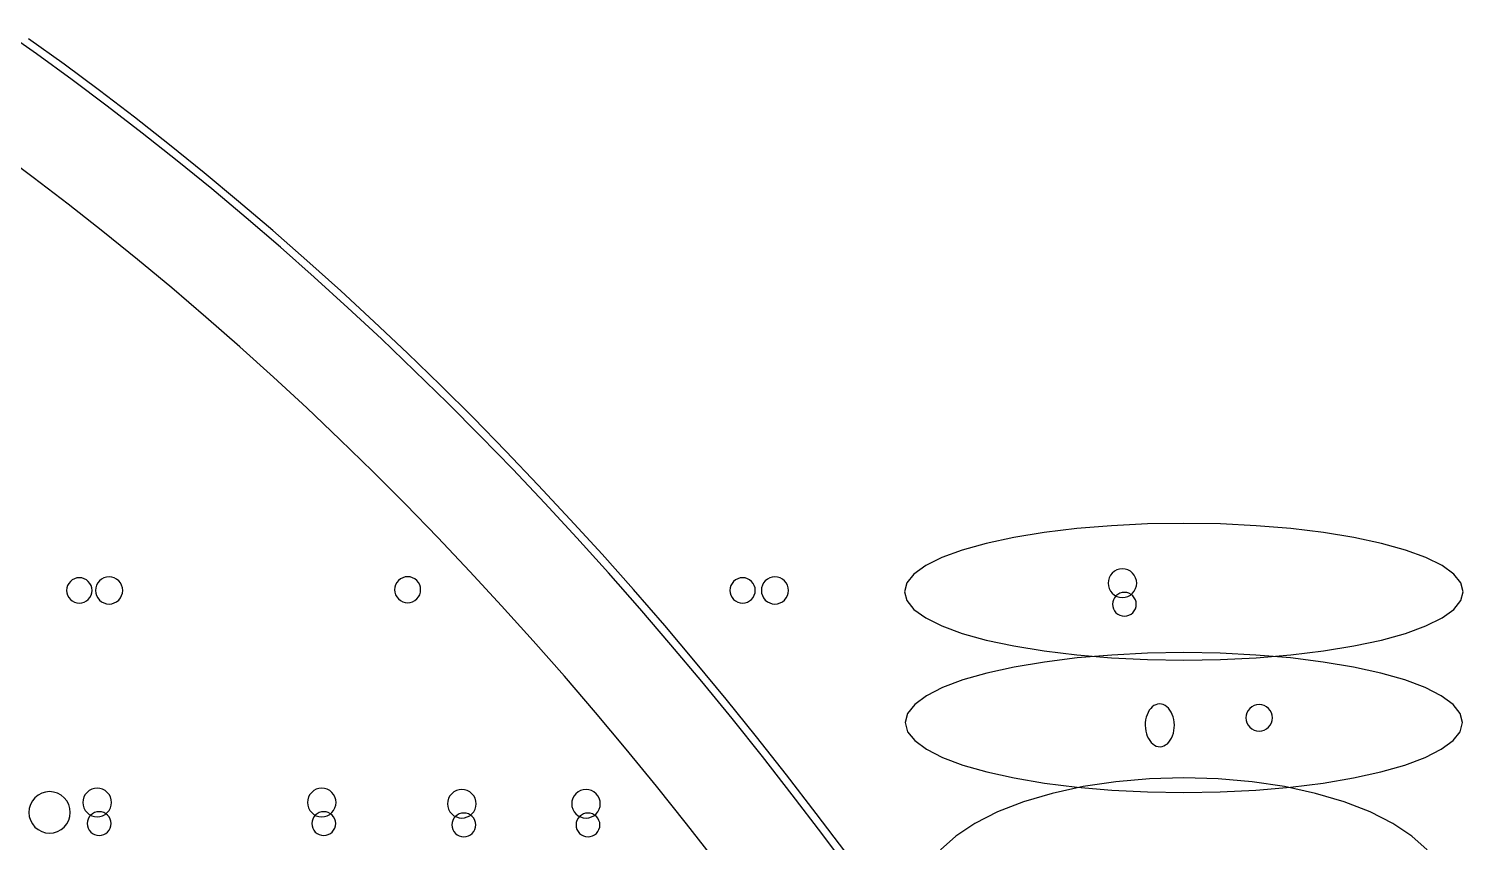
# Model space of a CAD drawing. Extents: x -1 to 217, y -22 to 302.
# Drawn here: x 155.03 to 201, y 260 to 286.07 of the extents above; entities that cross this region are included whole.
import ezdxf

# ---------------------------------------------------------------- set-up
doc = ezdxf.new("R2010")
doc.units = 0

msp = doc.modelspace()

# ---------------------------------------------------------------- linework, layer by layer
at = {"layer": 'CIRCLES'}
for p, q in [((156.499, 268.452), (156.428, 268.414)), ((156.575, 268.475), (156.499, 268.452)), ((156.655, 268.483), (156.575, 268.475)), ((156.734, 268.475), (156.655, 268.483)), ((156.81, 268.452), (156.734, 268.475)), ((156.881, 268.414), (156.81, 268.452)), ((157.44, 268.479), (157.365, 268.439)), ((157.522, 268.504), (157.44, 268.479)), ((157.607, 268.512), (157.522, 268.504)), ((157.692, 268.504), (157.607, 268.512)), ((157.774, 268.479), (157.692, 268.504)), ((157.849, 268.439), (157.774, 268.479)), ((167.015, 268.482), (166.943, 268.444)), ((167.093, 268.506), (167.015, 268.482)), ((167.174, 268.514), (167.093, 268.506)), ((167.256, 268.506), (167.174, 268.514)), ((167.334, 268.482), (167.256, 268.506)), ((167.406, 268.444), (167.334, 268.482)), ((177.75, 268.452), (177.68, 268.414)), ((177.826, 268.475), (177.75, 268.452)), ((177.906, 268.483), (177.826, 268.475)), ((177.985, 268.475), (177.906, 268.483)), ((178.062, 268.452), (177.985, 268.475)), ((178.132, 268.414), (178.062, 268.452)), ((178.776, 268.479), (178.701, 268.439)), ((178.858, 268.504), (178.776, 268.479)), ((178.943, 268.512), (178.858, 268.504)), ((179.028, 268.504), (178.943, 268.512)), ((179.11, 268.479), (179.028, 268.504)), ((179.185, 268.439), (179.11, 268.479)), ((189.654, 268.484), (189.628, 268.398)), ((189.696, 268.563), (189.654, 268.484)), ((189.753, 268.632), (189.696, 268.563)), ((189.822, 268.689), (189.753, 268.632)), ((189.901, 268.732), (189.822, 268.689)), ((189.987, 268.758), (189.901, 268.732)), ((190.077, 268.767), (189.987, 268.758)), ((190.166, 268.758), (190.077, 268.767)), ((190.252, 268.732), (190.166, 268.758)), ((190.331, 268.689), (190.252, 268.732)), ((190.4, 268.632), (190.331, 268.689)), ((190.457, 268.563), (190.4, 268.632)), ((190.5, 268.484), (190.457, 268.563)), ((190.526, 268.398), (190.5, 268.484)), ((156.255, 268.155), (156.247, 268.076)), ((156.247, 268.076), (156.255, 267.996)), ((156.278, 268.232), (156.255, 268.155)), ((156.255, 267.996), (156.278, 267.92)), ((156.316, 268.302), (156.278, 268.232)), ((156.367, 268.364), (156.316, 268.302)), ((156.428, 268.414), (156.367, 268.364)), ((156.942, 268.364), (156.881, 268.414)), ((156.993, 268.302), (156.942, 268.364)), ((157.031, 268.232), (156.993, 268.302)), ((157.054, 268.155), (157.031, 268.232)), ((157.031, 267.92), (157.054, 267.996)), ((157.062, 268.076), (157.054, 268.155)), ((157.054, 267.996), (157.062, 268.076)), ((157.179, 268.161), (157.171, 268.076)), ((157.171, 268.076), (157.179, 267.991)), ((157.204, 268.243), (157.179, 268.161)), ((157.179, 267.991), (157.204, 267.909)), ((157.244, 268.318), (157.204, 268.243)), ((157.298, 268.384), (157.244, 268.318)), ((157.365, 268.439), (157.298, 268.384)), ((157.916, 268.384), (157.849, 268.439)), ((157.97, 268.318), (157.916, 268.384)), ((158.01, 268.243), (157.97, 268.318)), ((158.035, 268.161), (158.01, 268.243)), ((158.01, 267.909), (158.035, 267.991)), ((158.043, 268.076), (158.035, 268.161)), ((158.035, 267.991), (158.043, 268.076)), ((166.765, 268.178), (166.757, 268.097)), ((166.757, 268.097), (166.765, 268.016)), ((166.789, 268.257), (166.765, 268.178)), ((166.765, 268.016), (166.789, 267.937)), ((166.828, 268.329), (166.789, 268.257)), ((166.88, 268.392), (166.828, 268.329)), ((166.943, 268.444), (166.88, 268.392)), ((167.469, 268.392), (167.406, 268.444)), ((167.521, 268.329), (167.469, 268.392)), ((167.56, 268.257), (167.521, 268.329)), ((167.583, 268.178), (167.56, 268.257)), ((167.56, 267.937), (167.583, 268.016)), ((167.591, 268.097), (167.583, 268.178)), ((167.583, 268.016), (167.591, 268.097)), ((177.507, 268.155), (177.499, 268.076)), ((177.499, 268.076), (177.507, 267.996)), ((177.53, 268.232), (177.507, 268.155)), ((177.507, 267.996), (177.53, 267.92)), ((177.567, 268.302), (177.53, 268.232)), ((177.618, 268.364), (177.567, 268.302)), ((177.68, 268.414), (177.618, 268.364)), ((178.194, 268.364), (178.132, 268.414)), ((178.244, 268.302), (178.194, 268.364)), ((178.282, 268.232), (178.244, 268.302)), ((178.305, 268.155), (178.282, 268.232)), ((178.282, 267.92), (178.305, 267.996)), ((178.313, 268.076), (178.305, 268.155)), ((178.305, 267.996), (178.313, 268.076)), ((178.515, 268.161), (178.507, 268.076)), ((178.507, 268.076), (178.515, 267.991)), ((178.54, 268.243), (178.515, 268.161)), ((178.515, 267.991), (178.54, 267.909)), ((178.58, 268.318), (178.54, 268.243)), ((178.634, 268.384), (178.58, 268.318)), ((178.701, 268.439), (178.634, 268.384)), ((179.252, 268.384), (179.185, 268.439)), ((179.306, 268.318), (179.252, 268.384)), ((179.346, 268.243), (179.306, 268.318)), ((179.371, 268.161), (179.346, 268.243)), ((179.346, 267.909), (179.371, 267.991)), ((179.379, 268.076), (179.371, 268.161)), ((179.371, 267.991), (179.379, 268.076)), ((189.628, 268.398), (189.619, 268.309)), ((189.619, 268.309), (189.628, 268.219)), ((189.628, 268.219), (189.654, 268.133)), ((189.654, 268.133), (189.696, 268.054)), ((189.696, 268.054), (189.753, 267.985)), ((190.066, 268.006), (189.994, 267.984)), ((190.14, 268.013), (190.066, 268.006)), ((190.215, 268.006), (190.14, 268.013)), ((190.286, 267.984), (190.215, 268.006)), ((190.4, 267.985), (190.457, 268.054)), ((190.457, 268.054), (190.5, 268.133)), ((190.5, 268.133), (190.526, 268.219)), ((190.535, 268.309), (190.526, 268.398)), ((190.526, 268.219), (190.535, 268.309)), ((156.278, 267.92), (156.316, 267.85)), ((156.316, 267.85), (156.367, 267.788)), ((156.367, 267.788), (156.428, 267.737)), ((156.428, 267.737), (156.499, 267.7)), ((156.499, 267.7), (156.575, 267.677)), ((156.575, 267.677), (156.655, 267.669)), ((156.655, 267.669), (156.734, 267.677)), ((156.734, 267.677), (156.81, 267.7)), ((156.81, 267.7), (156.881, 267.737)), ((156.881, 267.737), (156.942, 267.788)), ((156.942, 267.788), (156.993, 267.85)), ((156.993, 267.85), (157.031, 267.92)), ((157.204, 267.909), (157.244, 267.833)), ((157.244, 267.833), (157.298, 267.767)), ((157.298, 267.767), (157.365, 267.713)), ((157.365, 267.713), (157.44, 267.673)), ((157.44, 267.673), (157.522, 267.648)), ((157.522, 267.648), (157.607, 267.639)), ((157.607, 267.639), (157.692, 267.648)), ((157.692, 267.648), (157.774, 267.673)), ((157.774, 267.673), (157.849, 267.713)), ((157.849, 267.713), (157.916, 267.767)), ((157.916, 267.767), (157.97, 267.833)), ((157.97, 267.833), (158.01, 267.909)), ((166.789, 267.937), (166.828, 267.865)), ((166.828, 267.865), (166.88, 267.802)), ((166.88, 267.802), (166.943, 267.75)), ((166.943, 267.75), (167.015, 267.712)), ((167.015, 267.712), (167.093, 267.688)), ((167.093, 267.688), (167.174, 267.68)), ((167.174, 267.68), (167.256, 267.688)), ((167.256, 267.688), (167.334, 267.712)), ((167.334, 267.712), (167.406, 267.75)), ((167.406, 267.75), (167.469, 267.802)), ((167.469, 267.802), (167.521, 267.865)), ((167.521, 267.865), (167.56, 267.937)), ((177.53, 267.92), (177.567, 267.85)), ((177.567, 267.85), (177.618, 267.788)), ((177.618, 267.788), (177.68, 267.737)), ((177.68, 267.737), (177.75, 267.7)), ((177.75, 267.7), (177.826, 267.677)), ((177.826, 267.677), (177.906, 267.669)), ((177.906, 267.669), (177.985, 267.677)), ((177.985, 267.677), (178.062, 267.7)), ((178.062, 267.7), (178.132, 267.737)), ((178.132, 267.737), (178.194, 267.788)), ((178.194, 267.788), (178.244, 267.85)), ((178.244, 267.85), (178.282, 267.92)), ((178.54, 267.909), (178.58, 267.833)), ((178.58, 267.833), (178.634, 267.767)), ((178.634, 267.767), (178.701, 267.713)), ((178.701, 267.713), (178.776, 267.673)), ((178.776, 267.673), (178.858, 267.648)), ((178.858, 267.648), (178.943, 267.639)), ((178.943, 267.639), (179.028, 267.648)), ((179.028, 267.648), (179.11, 267.673)), ((179.11, 267.673), (179.185, 267.713)), ((179.185, 267.713), (179.252, 267.767)), ((179.252, 267.767), (179.306, 267.833)), ((179.306, 267.833), (179.346, 267.909)), ((189.753, 267.985), (189.822, 267.928)), ((189.766, 267.706), (189.759, 267.631)), ((189.759, 267.631), (189.766, 267.557)), ((189.788, 267.777), (189.766, 267.706)), ((189.766, 267.557), (189.788, 267.485)), ((189.823, 267.843), (189.788, 267.777)), ((189.822, 267.928), (189.901, 267.886)), ((189.87, 267.901), (189.823, 267.843)), ((189.928, 267.949), (189.87, 267.901)), ((189.901, 267.886), (189.987, 267.86)), ((189.994, 267.984), (189.928, 267.949)), ((189.987, 267.86), (190.077, 267.851)), ((190.077, 267.851), (190.166, 267.86)), ((190.166, 267.86), (190.252, 267.886)), ((190.252, 267.886), (190.331, 267.928)), ((190.352, 267.949), (190.286, 267.984)), ((190.331, 267.928), (190.4, 267.985)), ((190.41, 267.901), (190.352, 267.949)), ((190.457, 267.843), (190.41, 267.901)), ((190.493, 267.777), (190.457, 267.843)), ((190.514, 267.706), (190.493, 267.777)), ((190.493, 267.485), (190.514, 267.557)), ((190.522, 267.631), (190.514, 267.706)), ((190.514, 267.557), (190.522, 267.631)), ((189.788, 267.485), (189.823, 267.419)), ((189.823, 267.419), (189.87, 267.362)), ((189.87, 267.362), (189.928, 267.314)), ((189.928, 267.314), (189.994, 267.279)), ((189.994, 267.279), (190.066, 267.257)), ((190.066, 267.257), (190.14, 267.25)), ((190.14, 267.25), (190.215, 267.257)), ((190.215, 267.257), (190.286, 267.279)), ((190.286, 267.279), (190.352, 267.314)), ((190.352, 267.314), (190.41, 267.362)), ((190.41, 267.362), (190.457, 267.419)), ((190.457, 267.419), (190.493, 267.485)), ((194.222, 264.345), (194.157, 264.292)), ((194.295, 264.384), (194.222, 264.345)), ((194.375, 264.408), (194.295, 264.384)), ((194.458, 264.417), (194.375, 264.408)), ((194.541, 264.408), (194.458, 264.417)), ((194.621, 264.384), (194.541, 264.408)), ((194.695, 264.345), (194.621, 264.384)), ((194.759, 264.292), (194.695, 264.345)), ((194.04, 264.074), (194.032, 263.991)), ((194.032, 263.991), (194.04, 263.908)), ((194.065, 264.154), (194.04, 264.074)), ((194.04, 263.908), (194.065, 263.828)), ((194.104, 264.227), (194.065, 264.154)), ((194.157, 264.292), (194.104, 264.227)), ((194.812, 264.227), (194.759, 264.292)), ((194.852, 264.154), (194.812, 264.227)), ((194.876, 264.074), (194.852, 264.154)), ((194.852, 263.828), (194.876, 263.908)), ((194.884, 263.991), (194.876, 264.074)), ((194.876, 263.908), (194.884, 263.991)), ((194.065, 263.828), (194.104, 263.754)), ((194.104, 263.754), (194.157, 263.689)), ((194.157, 263.689), (194.222, 263.636)), ((194.222, 263.636), (194.295, 263.597)), ((194.295, 263.597), (194.375, 263.573)), ((194.375, 263.573), (194.458, 263.565)), ((194.458, 263.565), (194.541, 263.573)), ((194.541, 263.573), (194.621, 263.597)), ((194.621, 263.597), (194.695, 263.636)), ((194.695, 263.636), (194.759, 263.689)), ((194.759, 263.689), (194.812, 263.754)), ((194.812, 263.754), (194.852, 263.828)), ((155.448, 261.578), (155.333, 261.516)), ((155.572, 261.615), (155.448, 261.578)), ((155.702, 261.628), (155.572, 261.615)), ((155.832, 261.615), (155.702, 261.628)), ((155.956, 261.578), (155.832, 261.615)), ((156.071, 261.516), (155.956, 261.578)), ((156.902, 261.605), (156.845, 261.536)), ((156.972, 261.662), (156.902, 261.605)), ((157.051, 261.704), (156.972, 261.662)), ((157.137, 261.73), (157.051, 261.704)), ((157.226, 261.739), (157.137, 261.73)), ((157.315, 261.73), (157.226, 261.739)), ((157.401, 261.704), (157.315, 261.73)), ((157.48, 261.662), (157.401, 261.704)), ((157.55, 261.605), (157.48, 261.662)), ((157.607, 261.536), (157.55, 261.605)), ((164.099, 261.605), (164.042, 261.536)), ((164.168, 261.662), (164.099, 261.605)), ((164.247, 261.704), (164.168, 261.662)), ((164.333, 261.73), (164.247, 261.704)), ((164.423, 261.739), (164.333, 261.73)), ((164.512, 261.73), (164.423, 261.739)), ((164.598, 261.704), (164.512, 261.73)), ((164.677, 261.662), (164.598, 261.704)), ((164.746, 261.605), (164.677, 261.662)), ((164.803, 261.536), (164.746, 261.605)), ((168.586, 261.563), (168.529, 261.493)), ((168.656, 261.62), (168.586, 261.563)), ((168.735, 261.662), (168.656, 261.62)), ((168.821, 261.688), (168.735, 261.662)), ((168.91, 261.697), (168.821, 261.688)), ((168.999, 261.688), (168.91, 261.697)), ((169.085, 261.662), (168.999, 261.688)), ((169.164, 261.62), (169.085, 261.662)), ((169.234, 261.563), (169.164, 261.62)), ((169.291, 261.493), (169.234, 261.563)), ((172.566, 261.563), (172.509, 261.493)), ((172.635, 261.62), (172.566, 261.563)), ((172.714, 261.662), (172.635, 261.62)), ((172.8, 261.688), (172.714, 261.662)), ((172.889, 261.697), (172.8, 261.688)), ((172.979, 261.688), (172.889, 261.697)), ((173.065, 261.662), (172.979, 261.688)), ((173.144, 261.62), (173.065, 261.662)), ((173.213, 261.563), (173.144, 261.62)), ((173.27, 261.493), (173.213, 261.563)), ((155.088, 261.218), (155.05, 261.093)), ((155.15, 261.333), (155.088, 261.218)), ((155.232, 261.434), (155.15, 261.333)), ((155.333, 261.516), (155.232, 261.434)), ((156.172, 261.434), (156.071, 261.516)), ((156.254, 261.333), (156.172, 261.434)), ((156.316, 261.218), (156.254, 261.333)), ((156.354, 261.093), (156.316, 261.218)), ((156.777, 261.371), (156.768, 261.281)), ((156.768, 261.281), (156.777, 261.192)), ((156.803, 261.457), (156.777, 261.371)), ((156.777, 261.192), (156.803, 261.106)), ((156.845, 261.536), (156.803, 261.457)), ((156.803, 261.106), (156.845, 261.027)), ((157.649, 261.457), (157.607, 261.536)), ((157.607, 261.027), (157.649, 261.106)), ((157.675, 261.371), (157.649, 261.457)), ((157.649, 261.106), (157.675, 261.192)), ((157.684, 261.281), (157.675, 261.371)), ((157.675, 261.192), (157.684, 261.281)), ((163.974, 261.371), (163.965, 261.281)), ((163.965, 261.281), (163.974, 261.192)), ((164, 261.457), (163.974, 261.371)), ((163.974, 261.192), (164, 261.106)), ((164.042, 261.536), (164, 261.457)), ((164, 261.106), (164.042, 261.027)), ((164.846, 261.457), (164.803, 261.536)), ((164.803, 261.027), (164.846, 261.106)), ((164.872, 261.371), (164.846, 261.457)), ((164.846, 261.106), (164.872, 261.192)), ((164.881, 261.281), (164.872, 261.371)), ((164.872, 261.192), (164.881, 261.281)), ((168.461, 261.328), (168.452, 261.239)), ((168.452, 261.239), (168.461, 261.15)), ((168.487, 261.414), (168.461, 261.328)), ((168.461, 261.15), (168.487, 261.064)), ((168.529, 261.493), (168.487, 261.414)), ((169.333, 261.414), (169.291, 261.493)), ((169.359, 261.328), (169.333, 261.414)), ((169.333, 261.064), (169.359, 261.15)), ((169.368, 261.239), (169.359, 261.328)), ((169.359, 261.15), (169.368, 261.239)), ((172.44, 261.328), (172.431, 261.239)), ((172.431, 261.239), (172.44, 261.15)), ((172.466, 261.414), (172.44, 261.328)), ((172.44, 261.15), (172.466, 261.064)), ((172.509, 261.493), (172.466, 261.414)), ((173.312, 261.414), (173.27, 261.493)), ((173.338, 261.328), (173.312, 261.414)), ((173.312, 261.064), (173.338, 261.15)), ((173.347, 261.239), (173.338, 261.328)), ((173.338, 261.15), (173.347, 261.239)), ((155.05, 261.093), (155.038, 260.964)), ((155.038, 260.964), (155.05, 260.834)), ((155.05, 260.834), (155.088, 260.71)), ((155.088, 260.71), (155.15, 260.595)), ((156.254, 260.595), (156.316, 260.71)), ((156.316, 260.71), (156.354, 260.834)), ((156.366, 260.964), (156.354, 261.093)), ((156.354, 260.834), (156.366, 260.964)), ((156.845, 261.027), (156.902, 260.958)), ((156.902, 260.958), (156.972, 260.901)), ((156.915, 260.678), (156.908, 260.604)), ((156.937, 260.75), (156.915, 260.678)), ((156.972, 260.816), (156.937, 260.75)), ((156.972, 260.901), (157.051, 260.858)), ((157.02, 260.874), (156.972, 260.816)), ((157.077, 260.921), (157.02, 260.874)), ((157.051, 260.858), (157.137, 260.832)), ((157.143, 260.957), (157.077, 260.921)), ((157.137, 260.832), (157.226, 260.823)), ((157.215, 260.978), (157.143, 260.957)), ((157.29, 260.986), (157.215, 260.978)), ((157.226, 260.823), (157.315, 260.832)), ((157.364, 260.978), (157.29, 260.986)), ((157.315, 260.832), (157.401, 260.858)), ((157.436, 260.957), (157.364, 260.978)), ((157.401, 260.858), (157.48, 260.901)), ((157.502, 260.921), (157.436, 260.957)), ((157.48, 260.901), (157.55, 260.958)), ((157.559, 260.874), (157.502, 260.921)), ((157.55, 260.958), (157.607, 261.027)), ((157.607, 260.816), (157.559, 260.874)), ((157.642, 260.75), (157.607, 260.816)), ((157.664, 260.678), (157.642, 260.75)), ((157.671, 260.604), (157.664, 260.678)), ((164.042, 261.027), (164.099, 260.958)), ((164.099, 260.958), (164.168, 260.901)), ((164.112, 260.678), (164.105, 260.604)), ((164.134, 260.75), (164.112, 260.678)), ((164.169, 260.816), (164.134, 260.75)), ((164.168, 260.901), (164.247, 260.858)), ((164.216, 260.874), (164.169, 260.816)), ((164.274, 260.921), (164.216, 260.874)), ((164.247, 260.858), (164.333, 260.832)), ((164.34, 260.957), (164.274, 260.921)), ((164.333, 260.832), (164.423, 260.823)), ((164.412, 260.978), (164.34, 260.957)), ((164.486, 260.986), (164.412, 260.978)), ((164.423, 260.823), (164.512, 260.832)), ((164.561, 260.978), (164.486, 260.986)), ((164.512, 260.832), (164.598, 260.858)), ((164.632, 260.957), (164.561, 260.978)), ((164.598, 260.858), (164.677, 260.901)), ((164.698, 260.921), (164.632, 260.957)), ((164.677, 260.901), (164.746, 260.958)), ((164.756, 260.874), (164.698, 260.921)), ((164.746, 260.958), (164.803, 261.027)), ((164.803, 260.816), (164.756, 260.874)), ((164.839, 260.75), (164.803, 260.816)), ((164.86, 260.678), (164.839, 260.75)), ((164.868, 260.604), (164.86, 260.678)), ((168.487, 261.064), (168.529, 260.985)), ((168.529, 260.985), (168.586, 260.915)), ((168.586, 260.915), (168.656, 260.858)), ((168.599, 260.636), (168.592, 260.562)), ((168.621, 260.708), (168.599, 260.636)), ((168.656, 260.774), (168.621, 260.708)), ((168.656, 260.858), (168.735, 260.816)), ((168.704, 260.831), (168.656, 260.774)), ((168.761, 260.879), (168.704, 260.831)), ((168.735, 260.816), (168.821, 260.79)), ((168.827, 260.914), (168.761, 260.879)), ((168.821, 260.79), (168.91, 260.781)), ((168.899, 260.936), (168.827, 260.914)), ((168.974, 260.943), (168.899, 260.936)), ((168.91, 260.781), (168.999, 260.79)), ((169.048, 260.936), (168.974, 260.943)), ((168.999, 260.79), (169.085, 260.816)), ((169.12, 260.914), (169.048, 260.936)), ((169.085, 260.816), (169.164, 260.858)), ((169.186, 260.879), (169.12, 260.914)), ((169.164, 260.858), (169.234, 260.915)), ((169.243, 260.831), (169.186, 260.879)), ((169.234, 260.915), (169.291, 260.985)), ((169.291, 260.774), (169.243, 260.831)), ((169.291, 260.985), (169.333, 261.064)), ((169.326, 260.708), (169.291, 260.774)), ((169.348, 260.636), (169.326, 260.708)), ((169.355, 260.562), (169.348, 260.636)), ((172.466, 261.064), (172.509, 260.985)), ((172.509, 260.985), (172.566, 260.915)), ((172.566, 260.915), (172.635, 260.858)), ((172.579, 260.636), (172.571, 260.562)), ((172.6, 260.708), (172.579, 260.636)), ((172.636, 260.774), (172.6, 260.708)), ((172.635, 260.858), (172.714, 260.816)), ((172.683, 260.831), (172.636, 260.774)), ((172.741, 260.879), (172.683, 260.831)), ((172.714, 260.816), (172.8, 260.79)), ((172.807, 260.914), (172.741, 260.879)), ((172.8, 260.79), (172.889, 260.781)), ((172.878, 260.936), (172.807, 260.914)), ((172.953, 260.943), (172.878, 260.936)), ((172.889, 260.781), (172.979, 260.79)), ((173.027, 260.936), (172.953, 260.943)), ((172.979, 260.79), (173.065, 260.816)), ((173.099, 260.914), (173.027, 260.936)), ((173.065, 260.816), (173.144, 260.858)), ((173.165, 260.879), (173.099, 260.914)), ((173.144, 260.858), (173.213, 260.915)), ((173.223, 260.831), (173.165, 260.879)), ((173.213, 260.915), (173.27, 260.985)), ((173.27, 260.774), (173.223, 260.831)), ((173.27, 260.985), (173.312, 261.064)), ((173.305, 260.708), (173.27, 260.774)), ((173.327, 260.636), (173.305, 260.708)), ((173.334, 260.562), (173.327, 260.636)), ((155.15, 260.595), (155.232, 260.494)), ((155.232, 260.494), (155.333, 260.411)), ((155.333, 260.411), (155.448, 260.35)), ((155.448, 260.35), (155.572, 260.312)), ((155.572, 260.312), (155.702, 260.3)), ((155.702, 260.3), (155.832, 260.312)), ((155.832, 260.312), (155.956, 260.35)), ((155.956, 260.35), (156.071, 260.411)), ((156.071, 260.411), (156.172, 260.494)), ((156.172, 260.494), (156.254, 260.595)), ((156.908, 260.604), (156.915, 260.53)), ((156.915, 260.53), (156.937, 260.458)), ((156.937, 260.458), (156.972, 260.392)), ((156.972, 260.392), (157.02, 260.334)), ((157.02, 260.334), (157.077, 260.287)), ((157.077, 260.287), (157.143, 260.251)), ((157.143, 260.251), (157.215, 260.23)), ((157.215, 260.23), (157.29, 260.222)), ((157.29, 260.222), (157.364, 260.23)), ((157.364, 260.23), (157.436, 260.251)), ((157.436, 260.251), (157.502, 260.287)), ((157.502, 260.287), (157.559, 260.334)), ((157.559, 260.334), (157.607, 260.392)), ((157.607, 260.392), (157.642, 260.458)), ((157.642, 260.458), (157.664, 260.53)), ((157.664, 260.53), (157.671, 260.604)), ((164.105, 260.604), (164.112, 260.53)), ((164.112, 260.53), (164.134, 260.458)), ((164.134, 260.458), (164.169, 260.392)), ((164.169, 260.392), (164.216, 260.334)), ((164.216, 260.334), (164.274, 260.287)), ((164.274, 260.287), (164.34, 260.251)), ((164.34, 260.251), (164.412, 260.23)), ((164.412, 260.23), (164.486, 260.222)), ((164.486, 260.222), (164.561, 260.23)), ((164.561, 260.23), (164.632, 260.251)), ((164.632, 260.251), (164.698, 260.287)), ((164.698, 260.287), (164.756, 260.334)), ((164.756, 260.334), (164.803, 260.392)), ((164.803, 260.392), (164.839, 260.458)), ((164.839, 260.458), (164.86, 260.53)), ((164.86, 260.53), (164.868, 260.604)), ((168.592, 260.562), (168.599, 260.487)), ((168.599, 260.487), (168.621, 260.416)), ((168.621, 260.416), (168.656, 260.35)), ((168.656, 260.35), (168.704, 260.292)), ((168.704, 260.292), (168.761, 260.244)), ((168.761, 260.244), (168.827, 260.209)), ((168.827, 260.209), (168.899, 260.187)), ((168.899, 260.187), (168.974, 260.18)), ((168.974, 260.18), (169.048, 260.187)), ((169.048, 260.187), (169.12, 260.209)), ((169.12, 260.209), (169.186, 260.244)), ((169.186, 260.244), (169.243, 260.292)), ((169.243, 260.292), (169.291, 260.35)), ((169.291, 260.35), (169.326, 260.416)), ((169.326, 260.416), (169.348, 260.487)), ((169.348, 260.487), (169.355, 260.562)), ((172.571, 260.562), (172.579, 260.487)), ((172.579, 260.487), (172.6, 260.416)), ((172.6, 260.416), (172.636, 260.35)), ((172.636, 260.35), (172.683, 260.292)), ((172.683, 260.292), (172.741, 260.244)), ((172.741, 260.244), (172.807, 260.209)), ((172.807, 260.209), (172.878, 260.187)), ((172.878, 260.187), (172.953, 260.18)), ((172.953, 260.18), (173.027, 260.187)), ((173.027, 260.187), (173.099, 260.209)), ((173.099, 260.209), (173.165, 260.244)), ((173.165, 260.244), (173.223, 260.292)), ((173.223, 260.292), (173.27, 260.35)), ((173.27, 260.35), (173.305, 260.416)), ((173.305, 260.416), (173.327, 260.487)), ((173.327, 260.487), (173.334, 260.562))]:
    msp.add_line(p, q, dxfattribs=at)
at = {"layer": 'ELLIPSES'}
for p, q in [((155.284, 285.267), (154.142, 286.074)), ((156.165, 284.934), (155.026, 285.754)), ((156.421, 284.44), (155.284, 285.267)), ((157.297, 284.094), (156.165, 284.934)), ((157.55, 283.593), (156.421, 284.44)), ((158.423, 283.234), (157.297, 284.094)), ((158.673, 282.727), (157.55, 283.593)), ((159.542, 282.356), (158.423, 283.234)), ((159.789, 281.842), (158.673, 282.727)), ((160.654, 281.458), (159.542, 282.356)), ((155.177, 281.304), (154.05, 282.137)), ((160.899, 280.938), (159.789, 281.842)), ((161.758, 280.541), (160.654, 281.458)), ((156.298, 280.45), (155.177, 281.304)), ((162.001, 280.015), (160.899, 280.938)), ((157.411, 279.576), (156.298, 280.45)), ((162.856, 279.606), (161.758, 280.541)), ((163.095, 279.072), (162.001, 280.015)), ((158.518, 278.682), (157.411, 279.576)), ((163.946, 278.651), (162.856, 279.606)), ((164.183, 278.111), (163.095, 279.072)), ((159.618, 277.769), (158.518, 278.682)), ((165.029, 277.678), (163.946, 278.651)), ((165.262, 277.131), (164.183, 278.111)), ((160.71, 276.836), (159.618, 277.769)), ((166.104, 276.686), (165.029, 277.678)), ((161.794, 275.884), (160.71, 276.836)), ((166.334, 276.133), (165.262, 277.131)), ((167.171, 275.676), (166.104, 276.686)), ((162.872, 274.912), (161.794, 275.884)), ((167.398, 275.116), (166.334, 276.133)), ((168.23, 274.647), (167.171, 275.676)), ((163.941, 273.921), (162.872, 274.912)), ((168.454, 274.081), (167.398, 275.116)), ((169.282, 273.601), (168.23, 274.647)), ((169.502, 273.028), (168.454, 274.081)), ((165.002, 272.912), (163.941, 273.921)), ((170.324, 272.536), (169.282, 273.601)), ((166.055, 271.883), (165.002, 272.912)), ((170.542, 271.957), (169.502, 273.028)), ((171.359, 271.453), (170.324, 272.536)), ((167.1, 270.836), (166.055, 271.883)), ((171.573, 270.868), (170.542, 271.957)), ((172.385, 270.353), (171.359, 271.453)), ((168.137, 269.77), (167.1, 270.836)), ((172.595, 269.761), (171.573, 270.868)), ((173.402, 269.236), (172.385, 270.353)), ((187.568, 269.931), (186.594, 269.771)), ((188.619, 270.057), (187.568, 269.931)), ((189.728, 270.149), (188.619, 270.057)), ((190.876, 270.205), (189.728, 270.149)), ((192.045, 270.224), (190.876, 270.205)), ((193.214, 270.205), (192.045, 270.224)), ((194.363, 270.149), (193.214, 270.205)), ((195.472, 270.057), (194.363, 270.149)), ((196.522, 269.931), (195.472, 270.057)), ((197.496, 269.771), (196.522, 269.931)), ((169.165, 268.685), (168.137, 269.77)), ((173.609, 268.637), (172.595, 269.761)), ((185.714, 269.582), (184.942, 269.367)), ((186.594, 269.771), (185.714, 269.582)), ((198.377, 269.582), (197.496, 269.771)), ((199.149, 269.367), (198.377, 269.582)), ((174.411, 268.1), (173.402, 269.236)), ((184.291, 269.129), (183.773, 268.872)), ((184.942, 269.367), (184.291, 269.129)), ((199.799, 269.129), (199.149, 269.367)), ((200.317, 268.872), (199.799, 269.129)), ((170.184, 267.583), (169.165, 268.685)), ((174.614, 267.495), (173.609, 268.637)), ((183.396, 268.6), (183.168, 268.319)), ((183.773, 268.872), (183.396, 268.6)), ((200.694, 268.6), (200.317, 268.872)), ((200.922, 268.319), (200.694, 268.6)), ((175.41, 266.948), (174.411, 268.1)), ((183.168, 268.319), (183.091, 268.034)), ((183.091, 268.034), (183.168, 267.748)), ((200.999, 268.034), (200.922, 268.319)), ((200.922, 267.748), (200.999, 268.034)), ((171.195, 266.462), (170.184, 267.583)), ((183.168, 267.748), (183.396, 267.467)), ((200.694, 267.467), (200.922, 267.748)), ((175.61, 266.336), (174.614, 267.495)), ((183.396, 267.467), (183.773, 267.195)), ((183.773, 267.195), (184.291, 266.938)), ((199.799, 266.938), (200.317, 267.195)), ((200.317, 267.195), (200.694, 267.467)), ((176.401, 265.778), (175.41, 266.948)), ((184.291, 266.938), (184.942, 266.7)), ((184.942, 266.7), (185.714, 266.485)), ((198.377, 266.485), (199.149, 266.7)), ((199.149, 266.7), (199.799, 266.938)), ((172.197, 265.323), (171.195, 266.462)), ((176.596, 265.16), (175.61, 266.336)), ((185.714, 266.485), (186.594, 266.296)), ((186.594, 266.296), (187.568, 266.136)), ((196.522, 266.136), (197.496, 266.296)), ((197.496, 266.296), (198.377, 266.485)), ((177.382, 264.592), (176.401, 265.778)), ((187.581, 265.782), (186.61, 265.619)), ((187.568, 266.136), (188.619, 266.01)), ((188.629, 265.912), (187.581, 265.782)), ((188.619, 266.01), (189.728, 265.918)), ((189.734, 266.006), (188.629, 265.912)), ((189.728, 265.918), (190.876, 265.862)), ((190.88, 266.063), (189.734, 266.006)), ((190.876, 265.862), (192.045, 265.843)), ((192.045, 266.082), (190.88, 266.063)), ((193.21, 266.063), (192.045, 266.082)), ((192.045, 265.843), (193.214, 265.862)), ((194.356, 266.006), (193.21, 266.063)), ((193.214, 265.862), (194.363, 265.918)), ((195.462, 265.912), (194.356, 266.006)), ((194.363, 265.918), (195.472, 266.01)), ((196.509, 265.782), (195.462, 265.912)), ((195.472, 266.01), (196.522, 266.136)), ((197.48, 265.619), (196.509, 265.782)), ((173.189, 264.167), (172.197, 265.323)), ((185.732, 265.426), (184.962, 265.206)), ((186.61, 265.619), (185.732, 265.426)), ((198.358, 265.426), (197.48, 265.619)), ((199.128, 265.206), (198.358, 265.426)), ((177.574, 263.967), (176.596, 265.16)), ((184.313, 264.962), (183.797, 264.7)), ((184.962, 265.206), (184.313, 264.962)), ((199.777, 264.962), (199.128, 265.206)), ((200.293, 264.7), (199.777, 264.962)), ((178.354, 263.388), (177.382, 264.592)), ((183.422, 264.422), (183.194, 264.135)), ((183.797, 264.7), (183.422, 264.422)), ((191.032, 264.344), (190.982, 264.294)), ((191.087, 264.385), (191.032, 264.344)), ((191.144, 264.414), (191.087, 264.385)), ((191.204, 264.433), (191.144, 264.414)), ((191.265, 264.439), (191.204, 264.433)), ((191.326, 264.434), (191.265, 264.439)), ((191.386, 264.418), (191.326, 264.434)), ((191.444, 264.39), (191.386, 264.418)), ((191.5, 264.351), (191.444, 264.39)), ((191.551, 264.302), (191.5, 264.351)), ((200.669, 264.422), (200.293, 264.7)), ((200.897, 264.135), (200.669, 264.422)), ((174.172, 262.993), (173.189, 264.167)), ((178.542, 262.757), (177.574, 263.967)), ((183.194, 264.135), (183.117, 263.843)), ((190.821, 263.925), (190.81, 263.837)), ((190.839, 264.01), (190.821, 263.925)), ((190.865, 264.091), (190.839, 264.01)), ((190.898, 264.166), (190.865, 264.091)), ((190.937, 264.234), (190.898, 264.166)), ((190.982, 264.294), (190.937, 264.234)), ((191.598, 264.243), (191.551, 264.302)), ((191.639, 264.176), (191.598, 264.243)), ((191.674, 264.102), (191.639, 264.176)), ((191.702, 264.022), (191.674, 264.102)), ((191.723, 263.938), (191.702, 264.022)), ((191.736, 263.85), (191.723, 263.938)), ((200.973, 263.843), (200.897, 264.135)), ((183.117, 263.843), (183.194, 263.55)), ((183.194, 263.55), (183.422, 263.263)), ((190.81, 263.837), (190.807, 263.747)), ((190.807, 263.747), (190.812, 263.658)), ((190.812, 263.658), (190.825, 263.57)), ((190.825, 263.57), (190.846, 263.485)), ((190.846, 263.485), (190.874, 263.405)), ((190.874, 263.405), (190.909, 263.331)), ((191.651, 263.341), (191.684, 263.417)), ((191.684, 263.417), (191.71, 263.497)), ((191.71, 263.497), (191.728, 263.583)), ((191.728, 263.583), (191.739, 263.671)), ((191.742, 263.76), (191.736, 263.85)), ((191.739, 263.671), (191.742, 263.76)), ((200.669, 263.263), (200.897, 263.55)), ((200.897, 263.55), (200.973, 263.843)), ((175.146, 261.801), (174.172, 262.993)), ((179.316, 262.169), (178.354, 263.388)), ((183.422, 263.263), (183.797, 262.985)), ((183.797, 262.985), (184.313, 262.723)), ((190.909, 263.331), (190.951, 263.264)), ((190.951, 263.264), (190.997, 263.206)), ((190.997, 263.206), (191.049, 263.157)), ((191.049, 263.157), (191.104, 263.118)), ((191.104, 263.118), (191.163, 263.09)), ((191.163, 263.09), (191.223, 263.073)), ((191.223, 263.073), (191.284, 263.068)), ((191.284, 263.068), (191.345, 263.075)), ((191.345, 263.075), (191.404, 263.093)), ((191.404, 263.093), (191.462, 263.123)), ((191.462, 263.123), (191.516, 263.163)), ((191.516, 263.163), (191.566, 263.214)), ((191.566, 263.214), (191.611, 263.273)), ((191.611, 263.273), (191.651, 263.341)), ((199.777, 262.723), (200.293, 262.985)), ((200.293, 262.985), (200.669, 263.263)), ((179.5, 261.531), (178.542, 262.757)), ((184.313, 262.723), (184.962, 262.479)), ((184.962, 262.479), (185.732, 262.259)), ((198.358, 262.259), (199.128, 262.479)), ((199.128, 262.479), (199.777, 262.723)), ((180.269, 260.932), (179.316, 262.169)), ((185.732, 262.259), (186.61, 262.066)), ((186.61, 262.066), (187.581, 261.903)), ((190.944, 262.041), (189.861, 261.945)), ((192.045, 262.073), (190.944, 262.041)), ((193.146, 262.041), (192.045, 262.073)), ((194.229, 261.945), (193.146, 262.041)), ((196.509, 261.903), (197.48, 262.066)), ((197.48, 262.066), (198.358, 262.259)), ((176.111, 260.592), (175.146, 261.801)), ((187.827, 261.572), (186.909, 261.301)), ((187.581, 261.903), (188.629, 261.773)), ((188.816, 261.788), (187.827, 261.572)), ((188.629, 261.773), (189.734, 261.679)), ((189.861, 261.945), (188.816, 261.788)), ((189.734, 261.679), (190.88, 261.622)), ((190.88, 261.622), (192.045, 261.603)), ((192.045, 261.603), (193.21, 261.622)), ((193.21, 261.622), (194.356, 261.679)), ((195.274, 261.788), (194.229, 261.945)), ((194.356, 261.679), (195.462, 261.773)), ((196.264, 261.572), (195.274, 261.788)), ((195.462, 261.773), (196.509, 261.903)), ((197.181, 261.301), (196.264, 261.572)), ((180.449, 260.288), (179.5, 261.531)), ((186.909, 261.301), (186.079, 260.979)), ((198.011, 260.979), (197.181, 261.301)), ((181.212, 259.679), (180.269, 260.932)), ((186.079, 260.979), (185.352, 260.612)), ((198.739, 260.612), (198.011, 260.979)), ((177.065, 259.366), (176.111, 260.592)), ((181.388, 259.029), (180.449, 260.288)), ((184.738, 260.206), (184.25, 259.768)), ((185.352, 260.612), (184.738, 260.206)), ((199.352, 260.206), (198.739, 260.612)), ((199.84, 259.768), (199.352, 260.206))]:
    msp.add_line(p, q, dxfattribs=at)

doc.saveas('drawing.dxf')
